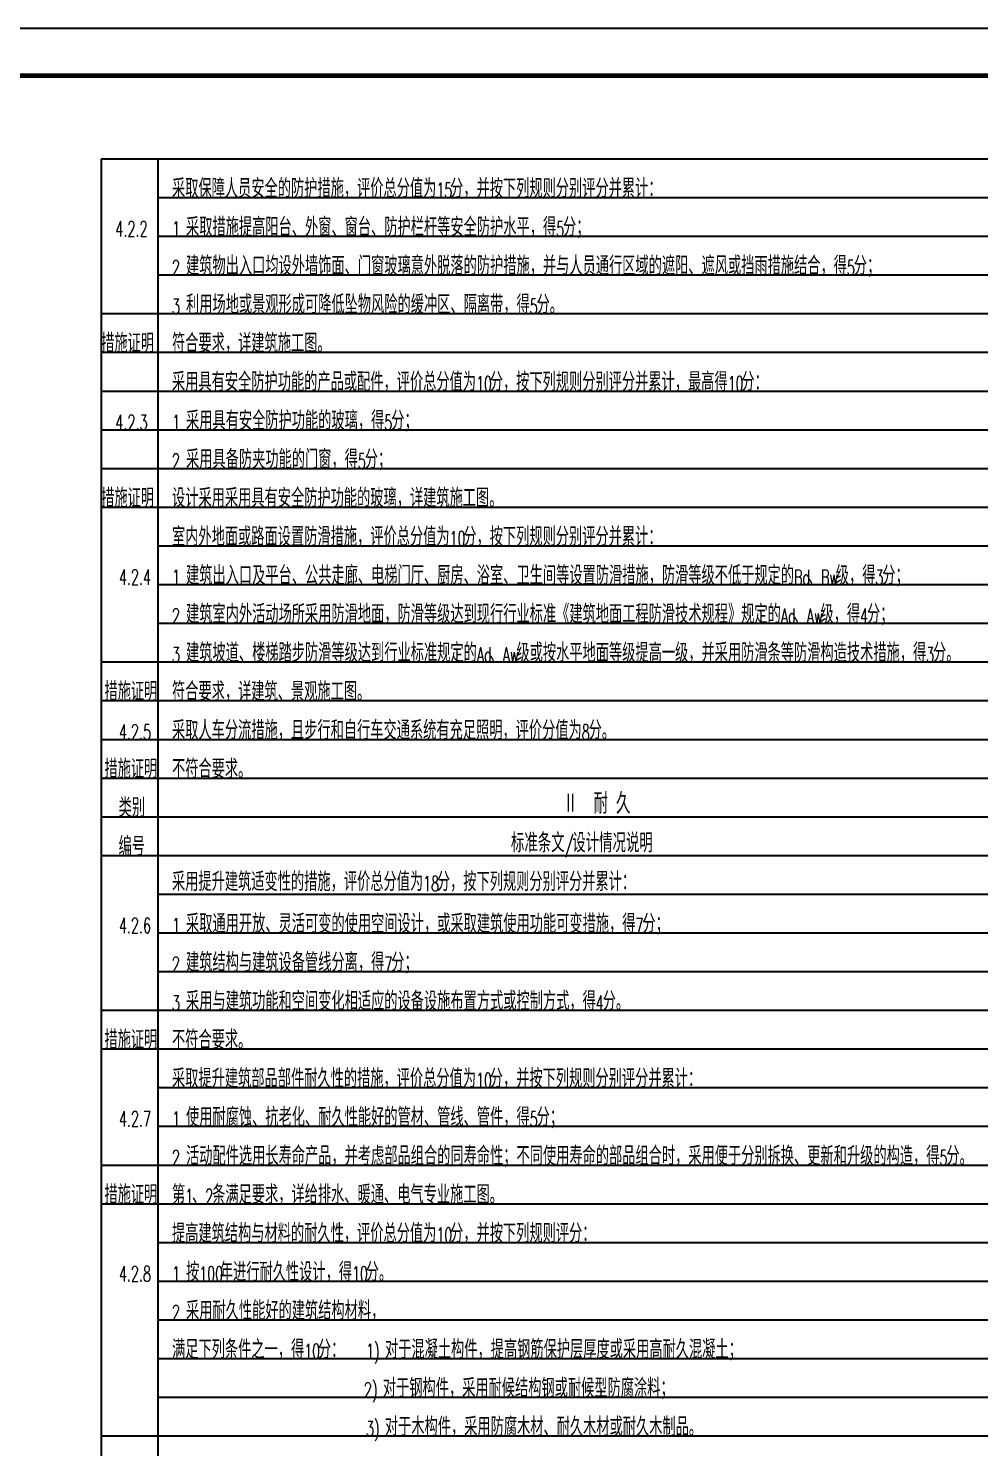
# Model space of a CAD drawing. Extents: x 239 to 336639, y 119 to 59519.
# Drawn here: x 51086 to 71235, y 29446 to 59519 of the extents above; entities that cross this region are included whole.
import ezdxf
from ezdxf.enums import TextEntityAlignment as Align

# ---------------------------------------------------------------- set-up
doc = ezdxf.new("R2010")
doc.units = 0
doc.header["$LTSCALE"] = 1000
doc.header["$MEASUREMENT"] = 0
for name, color, linetype in [('A-ANNO-TEXT', 7, 'Continuous'), ('TK', 4, 'Continuous'), ('石家庄审图', 6, 'Continuous'), ('辅助线', 8, 'Continuous')]:
    doc.layers.add(name, color=color, linetype=linetype)
doc.layers.add('noprint', color=7, linetype='Continuous', plot=False)
doc.styles.add('HZTXT', font='TXT.SHX', dxfattribs={"width": 0.7, "height": 350, "bigfont": 'hztxt.shx'})
doc.styles.add('HZTXT1', font='romans.shx', dxfattribs={"width": 0.7, "bigfont": 'GBHZFS.SHX'})
doc.styles.add('黑体', font='simhei.ttf', dxfattribs={"height": 280})

# ---------------------------------------------------------------- blocks, each defined once
blk = doc.blocks.new('*U3')
at = {"color": 3}
blk.add_lwpolyline([(-84100, 0), (0, 0), (0, 59400), (-84100, 59400)], close=True, dxfattribs=at)
at = {"color": 3, "const_width": 100}
blk.add_lwpolyline([(-81600, 1000), (-1000, 1000), (-1000, 58400), (-81600, 58400)], close=True, dxfattribs=at)
at = {"layer": 'noprint', "color": 6, "style": '黑体', "width": 0.75, "flags": 8}
blk.add_attdef('SETUP', text='', height=350, dxfattribs=at).set_placement((-8382, 321), align=Align.RIGHT)
at = {"layer": 'TK', "color": 4, "style": 'HZTXT1'}
for tag, height, width, p in [('项目负责1', 400, 0.6, (-4500, 19196)), ('项目负责2', 400, 0.6, (-4500, 18296)), ('专责', 400, 0.6, (-4500, 17396)), ('审定', 400, 0.6, (-4500, 16496)), ('审核', 400, 0.6, (-4500, 15596)), ('校对', 400, 0.6, (-4500, 14696)), ('设计', 400, 0.6, (-4500, 13796)), ('绘图', 400, 0.6, (-4500, 12896)), ('建设单位', 450, 0.6, (-4500, 11050)), ('工号', 400, 0.5, (-5501, 3507)), ('版次', 400, 0.7, (-2138, 3498)), ('阶段', 400, 0.7, (-2138, 2498)), ('比例', 400, 0.7, (-5491, 1513)), ('日期', 400, 0.7, (-2138, 1498))]:
    blk.add_attdef(tag, text='', height=height, dxfattribs=dict(at, width=width)).set_placement(p, align=Align.MIDDLE)
at = {"layer": 'TK', "color": 1, "lineweight": -3, "style": 'HZTXT1', "width": 0.6}
blk.add_attdef('工程名称', text='', height=450, dxfattribs=at).set_placement((-4500, 9050), align=Align.MIDDLE)
at = {"layer": 'TK', "color": 4, "lineweight": -3, "style": 'HZTXT1', "width": 0.6}
blk.add_attdef('子项名称', text='', height=450, dxfattribs=at).set_placement((-4500, 7050), align=Align.MIDDLE)
at = {"layer": 'TK', "color": 1, "lineweight": -3, "style": 'HZTXT1', "width": 0.6}
blk.add_attdef('图名', text='', height=400, dxfattribs=at).set_placement((-4558, 4958), align=Align.MIDDLE_CENTER)
at = {"layer": 'TK', "color": 1, "style": 'HZTXT1', "width": 0.7}
blk.add_attdef('图号', text='', height=400, dxfattribs=at).set_placement((-5491, 2513), align=Align.MIDDLE)

msp = doc.modelspace()

# ---------------------------------------------------------------- linework, layer by layer
at = {"layer": '辅助线'}
for p, q in [((75528, 56748, 0), (52628, 56748, 0)), ((74628, 55928, 0), (53828, 55928, 0)), ((74628, 55108, 0), (53828, 55108, 0)), ((74628, 54288, 0), (53828, 54288, 0)), ((55193, 53967, 81523950), (55193, 53967, 81523950)), ((75528, 53468, -8191809), (52628, 53468, 0)), ((75528, 52648, 0), (52628, 52648, 0)), ((75528, 52648, 1200), (52628, 52648, 1200)), ((52628, 51828, 0), (52628, 51828, 0)), ((75528, 51828, -8191809), (52628, 51828, -8191809)), ((74628, 51828, 0), (53828, 51828, 0)), ((52628, 51008, 0), (52628, 51008, 0)), ((75528, 51008, 0), (52628, 51008, 0)), ((74628, 51008, 0), (53828, 51008, 0)), ((75528, 50188, -8191809), (52628, 50188, 0)), ((75528, 49368, 0), (52628, 49368, 0)), ((52628, 48548, 0), (52628, 48548, 0)), ((74628, 48548, 0), (53828, 48548, 0)), ((52628, 47728, 0), (52628, 47728, 0)), ((74628, 47728, 0), (53828, 47728, 0)), ((52628, 46908, 0), (52628, 46908, 0)), ((74628, 46908, 0), (53828, 46908, 0)), ((75528, 46087, -8191809), (52628, 46087, -8191809)), ((75528, 45267, -8191809), (52628, 45267, -8191809)), ((75528, 44447, -8191809), (52628, 44447, -8191809)), ((75528, 43627, -8191809), (52628, 43627, -8191809)), ((73728, 42807, -24575427), (52628, 42807, -8191809)), ((75528, 41987, -8191809), (52628, 41987, -8191809)), ((74628, 41167, -8191809), (53828, 41167, -8191809)), ((74628, 40347, -3414826), (53828, 40347, -3414826)), ((74628, 39527, -8191809), (53828, 39527, -8191809)), ((75528, 38707, -12968792), (52628, 38707, -12968792)), ((75528, 37887, -8191809), (52628, 37887, -8191809)), ((74628, 37067, -8191809), (53828, 37067, -8191809)), ((74628, 36247, -8191809), (53828, 36247, -8191809)), ((75528, 35427, -8191809), (52628, 35427, -8191809)), ((75528, 34607, -8191809), (52628, 34607, -8191809)), ((74628, 33787, -8191809), (53828, 33787, -8191809)), ((74628, 32967, -8191809), (53828, 32967, -8191809)), ((74628, 32147, -8191809), (53828, 32147, -8191809)), ((74628, 31327, -8191809), (53828, 31327, -8191809)), ((74628, 30507, -8191809), (53828, 30507, -8191809)), ((75528, 29687, -8191809), (52628, 29687, -8191809))]:
    msp.add_line(p, q, dxfattribs=at)
at = {"layer": '辅助线', "color": 3, "elevation": -8190609}
msp.add_lwpolyline([(52628, 56748), (52628, 5897)], dxfattribs=at)
at = {"layer": '辅助线', "elevation": 8191809}
msp.add_lwpolyline([(53828, 56748), (53828, 5897)], dxfattribs=at)

# ---------------------------------------------------------------- block references
at = {"layer": '石家庄审图'}
msp.add_blockref('*U3', (84339, 119), dxfattribs=at)

# ---------------------------------------------------------------- texts
at = {"layer": 'A-ANNO-TEXT', "color": 3, "style": 'HZTXT'}
for s, height, width, p in [('采取保障人员安全的防护措施，评价总分值为', 400, 0.7, (54128, 55928, 8190609)), ('15', 320, 0.6125, (59728, 55928, 8190609)), ('分，并按下列规则分别评分并累计：', 400, 0.7, (60018, 55928, 8190609)), ('4.2.2', 325, 0.6125, (52928, 55108, 0)), ('1', 320, 0.6125, (54128, 55108, 8190609)), ('采取措施提高阳台、外窗、窗台、防护栏杆等安全防护水平，得', 400, 0.7, (54425, 55108, 8190609)), ('5', 320, 0.6125, (62265, 55108, 8190609)), ('分；', 400, 0.7, (62411, 55108, 8190609)), ('建筑物出入口均设外墙饰面、门窗玻璃意外脱落的防护措施，并与人员通行区域的遮阳、遮风或挡雨措施结合，得', 400, 0.7, (54425, 54288, 8190609)), ('2', 320, 0.6125, (54128, 54288, 8190609)), ('5', 320, 0.6125, (68425, 54288, 8190609)), ('分；', 400, 0.7, (68571, 54288, 8190609)), ('利用场地或景观形成可降低坠物风险的缓冲区、隔离带，得', 400, 0.7, (54425, 53468, 8190609)), ('分。', 400, 0.7, (61851, 53468, 8190609)), ('3', 320, 0.6125, (54128, 53468, 8190609)), ('5', 320, 0.6125, (61705, 53468, 8190609)), ('采用具有安全防护功能的产品或配件，评价总分值为', 400, 0.7, (54128, 51828, 8190609)), ('10', 320, 0.6125, (60568, 51828, 8190609)), ('分，按下列规则分别评分并累计，最高得', 400, 0.7, (60858, 51828, 8190609)), ('10', 320, 0.6125, (65898, 51828, 8190609)), ('分：', 400, 0.7, (66188, 51828, 8190609)), ('采用具有安全防护功能的玻璃，得', 400, 0.7, (54425, 51008, 8190609)), ('分；', 400, 0.7, (58771, 51008, 8190609)), ('4.2.3', 325, 0.6125, (52928, 51008, 0)), ('1', 320, 0.6125, (54128, 51008, 8190609)), ('5', 320, 0.6125, (58625, 51008, 8190609)), ('采用具备防夹功能的门窗，得', 400, 0.7, (54425, 50188, 8190609)), ('分；', 400, 0.7, (58211, 50188, 8190609)), ('2', 320, 0.6125, (54128, 50188, 8190609)), ('5', 320, 0.6125, (58065, 50188, 8190609)), ('室内外地面或路面设置防滑措施，评价总分值为', 400, 0.7, (54128, 48548, -68107178)), ('10', 320, 0.6125, (60008, 48548, -68107178)), ('分，按下列规则分别评分并累计：', 400, 0.7, (60298, 48548, -68107178)), ('建筑出入口及平台、公共走廊、电梯门厅、厨房、浴室、卫生间等设置防滑措施，防滑等级不低于规定的', 400, 0.7, (54425, 47728, -68107178)), ('级，得', 400, 0.7, (68188, 47728, -68107178)), ('分；', 400, 0.7, (69173, 47728, -68107178)), ('4.2.4', 325, 0.6125, (53002, 47728, -76297787)), ('1', 320, 0.6125, (54128, 47728, -68107178)), ('Bd', 320, 0.6125, (67305, 47728, -68107178)), ('、', 400, 0.7, (67596, 47728, -68107178)), ('Bw', 320, 0.6125, (67876, 47728, -68107178)), ('3', 320, 0.6125, (69028, 47728, -68107178)), ('2', 320, 0.6125, (54128, 46908, -68107178)), ('建筑室内外活动场所采用防滑地面，防滑等级达到现行行业标准《建筑地面工程防滑技术规程》规定的', 400, 0.7, (54425, 46908, -68107178)), ('Ad', 320, 0.6125, (67025, 46908, -68107178)), ('Aw', 320, 0.6125, (67574, 46908, -68107178)), ('级，得', 400, 0.7, (67864, 46908, -68107178)), ('4', 320, 0.6125, (68704, 46908, -68107178)), ('分；', 400, 0.7, (68849, 46908, -68107178)), ('、', 400, 0.7, (67294, 46908, -68107178)), ('3', 320, 0.6125, (54128, 46088, -59916569)), ('建筑坡道、楼梯踏步防滑等级达到行业标准规定的', 400, 0.7, (54425, 46088, -59916569)), ('Ad', 320, 0.6125, (60585, 46088, -59916569)), ('Aw', 320, 0.6125, (61134, 46088, -59916569)), ('级或按水平地面等级提高一级，并采用防滑条等防滑构造技术措施，得', 400, 0.7, (61424, 46088, -59916569)), ('3', 320, 0.6125, (70104, 46088, -59916569)), ('分。', 400, 0.7, (70249, 46088, -59916569)), ('、', 400, 0.7, (60854, 46088, -59916569)), ('采取人车分流措施，且步行和自行车交通系统有充足照明，评价分值为', 400, 0.7, (54128, 44447, -76300187)), ('分。', 400, 0.7, (62953, 44447, -76300187)), ('4.2.5', 325, 0.6125, (53002, 44447, -84490795)), ('8', 320, 0.6125, (62808, 44447, -76300187)), ('Ⅱ', 439, 0.7, (62415, 42878, -8191809)), ('耐', 439, 0.7, (63057, 42878, -8191809)), ('久', 439, 0.7, (63532, 42878, -8191809)), ('类别', 400, 0.7, (52996, 42807, -8191809)), ('编号', 400, 0.7, (52996, 41987, -8191809)), ('标准条文', 406, 0.7, (61308, 42058, -8191809)), ('/', 325, 0.6125, (62445, 42058, -8191809)), ('设计情况说明', 406, 0.7, (62607, 42058, -8191809)), ('采用提升建筑适变性的措施，评价总分值为', 400, 0.7, (54128, 41238, -8191809)), ('18', 320, 0.6125, (59448, 41238, -8191809)), ('分，按下列规则分别评分并累计：', 400, 0.7, (59738, 41238, -8191809)), ('4.2.6', 325, 0.6125, (53002, 40347, -8191809)), ('1', 320, 0.6125, (54128, 40347, -8191809)), ('采取通用开放、灵活可变的使用空间设计，或采取建筑使用功能可变措施，得', 400, 0.7, (54425, 40347, -8191809)), ('7', 320, 0.6125, (63945, 40347, -8191809)), ('分；', 400, 0.7, (64091, 40347, -8191809)), ('2', 320, 0.6125, (54128, 39527, -8191809)), ('建筑结构与建筑设备管线分离，得', 400, 0.7, (54425, 39527, -8191809)), ('7', 320, 0.6125, (58625, 39527, -8191809)), ('分；', 400, 0.7, (58771, 39527, -8191809)), ('采用与建筑功能和空间变化相适应的设备设施布置方式或控制方式，得', 400, 0.7, (54425, 38707, -8191809)), ('分。', 400, 0.7, (63251, 38707, -8191809)), ('3', 320, 0.6125, (54128, 38707, -8191809)), ('4', 320, 0.6125, (63105, 38707, -8191809)), ('采取提升建筑部品部件耐久性的措施，评价总分值为', 400, 0.7, (54128, 37067, -8191809)), ('10', 320, 0.6125, (60568, 37067, -8191809)), ('分，并按下列规则分别评分并累计：', 400, 0.7, (60858, 37067, -8191809)), ('使用耐腐蚀、抗老化、耐久性能好的管材、管线、管件，得', 400, 0.7, (54425, 36247, -8191809)), ('4.2.7', 325, 0.6125, (53002, 36247, -8191809)), ('1', 320, 0.6125, (54128, 36247, -8191809)), ('5', 320, 0.6125, (61705, 36247, -8191809)), ('分；', 400, 0.7, (61851, 36247, -8191809)), ('活动配件选用长寿命产品，并考虑部品组合的同寿命性；不同使用寿命的部品组合时，采用便于分别拆换、更新和升级的构造，得', 400, 0.7, (54425, 35427, -8191809)), ('分。', 400, 0.7, (70531, 35427, -8191809)), ('2', 320, 0.6125, (54128, 35427, -8191809)), ('5', 320, 0.6125, (70385, 35427, -8191809)), ('提高建筑结构与材料的耐久性，评价总分值为', 400, 0.7, (54128, 33787, -8191809)), ('10', 320, 0.6125, (59728, 33787, -8191809)), ('分，并按下列规则评分：', 400, 0.7, (60018, 33787, -8191809)), ('按', 400, 0.7, (54425, 32967, -8191809)), ('年进行耐久性设计，得', 400, 0.7, (55141, 32967, -8191809)), ('分。', 400, 0.7, (58231, 32967, -8191809)), ('4.2.8', 325, 0.6125, (53002, 32967, -8191809)), ('1', 320, 0.6125, (54128, 32967, -8191809)), ('100', 320, 0.6125, (54705, 32967, -8191809)), ('10', 320, 0.6125, (57941, 32967, -8191809)), ('采用耐久性能好的建筑结构材料，', 400, 0.7, (54425, 32147, -8191809)), ('2', 320, 0.6125, (54128, 32147, -8191809)), ('满足下列条件之一，得', 400, 0.7, (54128, 31327, -8191809)), ('10', 320, 0.6125, (56928, 31327, -8191809)), ('分：', 400, 0.7, (57218, 31327, -8191809)), ('1)', 320, 0.6125, (58239, 31327, -8191809)), ('对于混凝土构件，提高钢筋保护层厚度或采用高耐久混凝土；', 400, 0.7, (58639, 31327, -8191809)), ('2)', 320, 0.6125, (58195, 30507, -8191809)), ('对于钢构件，采用耐候结构钢或耐候型防腐涂料；', 400, 0.7, (58594, 30507, -8191809)), ('对于木构件，采用防腐木材、耐久木材或耐久木制品。', 400, 0.7, (58637, 29687, -8191809)), ('3)', 320, 0.6125, (58238, 29687, -8191809))]:
    msp.add_text(s, height=height, dxfattribs=dict(at, width=width)).set_placement(p)
at = {"layer": 'A-ANNO-TEXT', "color": 2, "style": 'HZTXT'}
for s, height, width, p in [('措施证明', 400, 0.7, (52628, 52648, -8191809)), ('符合要求，详建筑施工图。', 400, 0.7, (54128, 52648, 8190609)), ('措施证明', 400, 0.7, (52628, 49368, -8191809)), ('设计采用采用具有安全防护功能的玻璃，详建筑施工图。', 400, 0.7, (54128, 49368, 8190609)), ('符合要求，详建筑、景观施工图。', 400, 0.7, (54128, 45267, -76300187)), ('措施证明', 400, 0.7, (52696, 45267, -92682604)), ('措施证明', 400, 0.7, (52696, 43627, -92682604)), ('不符合要求。', 400, 0.7, (54128, 43627, -76300187)), ('措施证明', 400, 0.7, (52696, 37887, -16383618)), ('不符合要求。', 400, 0.7, (54128, 37887, -8191809)), ('措施证明', 400, 0.7, (52696, 34607, -16383618)), ('第', 400, 0.7, (54128, 34607, -8191809)), ('1', 320, 0.6125, (54408, 34607, -8191809)), ('2', 320, 0.6125, (54833, 34607, -8191809)), ('条满足要求，详给排水、暖通、电气专业施工图。', 400, 0.7, (54978, 34607, -8191809)), ('、', 400, 0.7, (54553, 34607, -8191809))]:
    msp.add_text(s, height=height, dxfattribs=dict(at, width=width)).set_placement(p)

doc.saveas('drawing.dxf')
